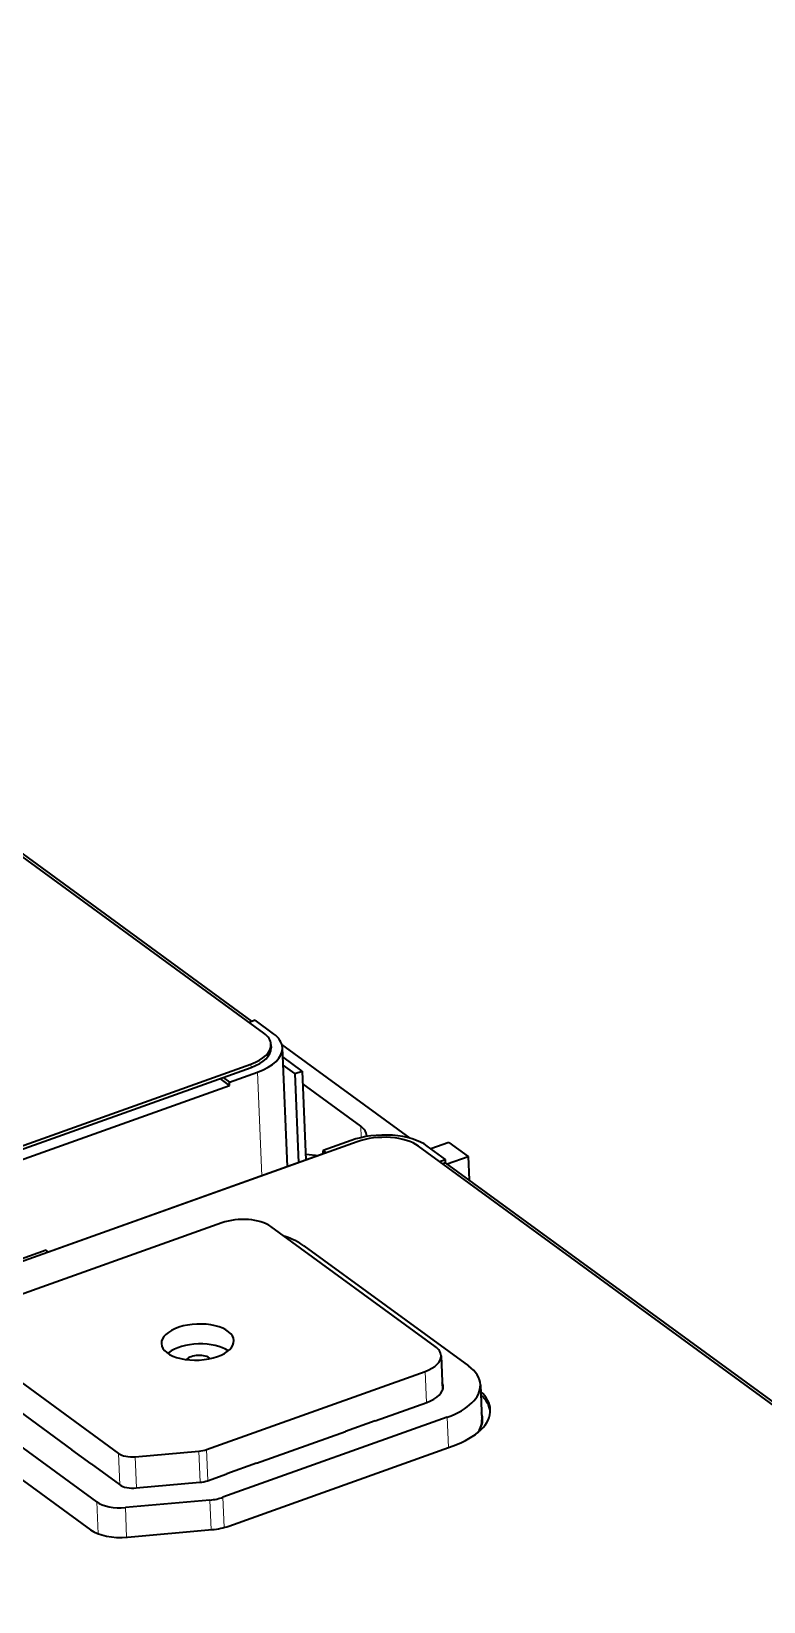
# Model space of a CAD drawing. Extents: x -1334 to -16, y -214 to 699.
# Drawn here: x -204.7 to -163.3, y 253.2 to 342 of the extents above; entities that cross this region are included whole.
import ezdxf

# ---------------------------------------------------------------- set-up
doc = ezdxf.new("R2010")
doc.units = 0

msp = doc.modelspace()

# ---------------------------------------------------------------- linework, layer by layer
at = {"color": 7, "lineweight": 35}
for p, q in [((-191.538, 285.363), (-269.016, 342.009)), ((-192.196, 286.026), (-267.483, 341.07)), ((-230.825, 269.828), (-192.263, 283.616)), ((-229.236, 270.199), (-193.836, 282.856)), ((-186.253, 279.222), (-224.815, 265.434)), ((-105.317, 222.325), (-182.794, 278.97)), ((-105.974, 222.987), (-181.262, 278.032))]:
    msp.add_line(p, q, dxfattribs=at)
at = {"color": 7, "lineweight": 35, "ltscale": 0.008939}
for p, q in [((-192.026, 286.086), (-192.363, 285.966)), ((-181.607, 278.102), (-181.27, 278.222))]:
    msp.add_line(p, q, dxfattribs=at)
at = {"color": 7, "lineweight": 35, "ltscale": 0.032003}
msp.add_line((-190.993, 285.331), (-192.026, 286.086), dxfattribs=at)
at = {"color": 7, "lineweight": 35, "ltscale": 0.004878}
msp.add_line((-191.132, 284.721), (-191.124, 284.526), dxfattribs=at)
at = {"color": 7, "lineweight": 35, "ltscale": 0.224533}
msp.add_line((-183.267, 279.417), (-190.517, 284.717), dxfattribs=at)
at = {"color": 7, "lineweight": 35, "ltscale": 0.168174}
msp.add_line((-190.204, 277.811), (-190.487, 284.532), dxfattribs=at)
at = {"color": 7, "lineweight": 35, "ltscale": 0.041975}
msp.add_line((-193.836, 282.856), (-192.255, 283.421), dxfattribs=at)
at = {"color": 7, "lineweight": 13, "ltscale": 0.004878}
msp.add_line((-192.263, 283.616), (-192.255, 283.421), dxfattribs=at)
at = {"color": 7, "lineweight": 35, "ltscale": 0.034039}
msp.add_line((-189.366, 283.22), (-190.466, 284.023), dxfattribs=at)
at = {"color": 7, "lineweight": 35, "ltscale": 0.020474}
msp.add_line((-189.785, 283.07), (-190.446, 283.554), dxfattribs=at)
at = {"color": 7, "lineweight": 35, "ltscale": 0.413167}
msp.add_line((-209.028, 276.837), (-193.467, 282.402), dxfattribs=at)
at = {"color": 7, "lineweight": 35, "ltscale": 0.01668}
msp.add_line((-193.467, 282.402), (-194.005, 282.795), dxfattribs=at)
at = {"color": 7, "lineweight": 35, "ltscale": 0.011176}
msp.add_line((-193.836, 282.856), (-193.475, 282.592), dxfattribs=at)
at = {"color": 7, "lineweight": 35, "ltscale": 0.041974}
for p, q in [((-193.475, 282.592), (-191.894, 283.157)), ((-186.605, 279.291), (-188.186, 278.726))]:
    msp.add_line(p, q, dxfattribs=at)
at = {"color": 7, "lineweight": 35, "ltscale": 0.00477}
for p, q in [((-193.467, 282.402), (-193.475, 282.592)), ((-188.178, 278.535), (-188.186, 278.726)), ((-181.262, 278.032), (-181.27, 278.222))]:
    msp.add_line(p, q, dxfattribs=at)
at = {"color": 7, "lineweight": 13, "ltscale": 0.146734}
msp.add_line((-191.894, 283.157), (-191.647, 277.293), dxfattribs=at)
at = {"color": 7, "lineweight": 35, "ltscale": 0.011104}
msp.add_line((-189.785, 283.07), (-189.366, 283.22), dxfattribs=at)
at = {"color": 7, "lineweight": 35, "ltscale": 0.125998}
for p, q in [((-189.785, 283.07), (-189.573, 278.035)), ((-189.366, 283.22), (-189.154, 278.184))]:
    msp.add_line(p, q, dxfattribs=at)
at = {"color": 7, "lineweight": 35, "ltscale": 0.101376}
msp.add_line((-186.062, 280.094), (-189.336, 282.487), dxfattribs=at)
at = {"color": 7, "lineweight": 13, "ltscale": 0.015981}
msp.add_line((-186.062, 280.094), (-186.035, 279.455), dxfattribs=at)
at = {"color": 7, "lineweight": 35, "ltscale": 0.032004}
msp.add_line((-181.27, 278.222), (-182.303, 278.978), dxfattribs=at)
at = {"color": 7, "lineweight": 35, "ltscale": 0.026825}
msp.add_line((-181.081, 279.184), (-182.092, 278.823), dxfattribs=at)
at = {"color": 7, "lineweight": 35, "ltscale": 0.033866}
for p, q in [((-181.081, 279.184), (-179.988, 278.385)), ((-201.296, 261.004), (-202.39, 261.803))]:
    msp.add_line(p, q, dxfattribs=at)
at = {"color": 7, "lineweight": 35, "ltscale": 0.412162}
msp.add_line((-188.178, 278.535), (-203.702, 272.984), dxfattribs=at)
at = {"color": 7, "lineweight": 35, "ltscale": 0.018559}
msp.add_line((-189.169, 278.52), (-188.43, 278.445), dxfattribs=at)
at = {"color": 7, "lineweight": 35, "ltscale": 0.005547}
msp.add_line((-188.186, 278.726), (-188.007, 278.595), dxfattribs=at)
at = {"color": 7, "lineweight": 35, "ltscale": 0.004434}
msp.add_line((-181.262, 278.032), (-181.429, 277.972), dxfattribs=at)
at = {"color": 7, "lineweight": 35, "ltscale": 0.03133}
msp.add_line((-181.168, 277.963), (-179.988, 278.385), dxfattribs=at)
at = {"color": 7, "lineweight": 35, "ltscale": 0.033167}
msp.add_line((-179.988, 278.385), (-179.932, 277.059), dxfattribs=at)
at = {"color": 7, "lineweight": 35, "ltscale": 0.377548}
msp.add_line((-193.909, 274.631), (-208.129, 269.546), dxfattribs=at)
at = {"color": 7, "lineweight": 35, "ltscale": 0.287861}
for p, q in [((-181.847, 267.633), (-191.142, 274.429)), ((-189.271, 273.339), (-179.976, 266.544))]:
    msp.add_line(p, q, dxfattribs=at)
at = {"color": 7, "lineweight": 35, "ltscale": 0.111043}
msp.add_line((-203.84, 273.085), (-208.023, 271.59), dxfattribs=at)
at = {"color": 7, "lineweight": 35, "ltscale": 0.004318}
msp.add_line((-203.701, 272.983), (-203.84, 273.085), dxfattribs=at)
at = {"color": 7, "lineweight": 35, "ltscale": 0.277396}
msp.add_line((-208.709, 268.149), (-199.751, 261.6), dxfattribs=at)
at = {"color": 7, "lineweight": 35, "ltscale": 0.048968}
msp.add_line((-181.522, 267.12), (-181.44, 265.163), dxfattribs=at)
at = {"color": 7, "lineweight": 35, "ltscale": 0.292894}
for p, q in [((-200.976, 258.858), (-210.434, 265.773)), ((-210.792, 264.198), (-201.335, 257.283))]:
    msp.add_line(p, q, dxfattribs=at)
at = {"color": 7, "lineweight": 35, "ltscale": 0.327888}
msp.add_line((-194.776, 261.82), (-182.427, 266.236), dxfattribs=at)
at = {"color": 7, "lineweight": 13, "ltscale": 0.044094}
msp.add_line((-182.427, 266.236), (-182.352, 264.474), dxfattribs=at)
at = {"color": 7, "lineweight": 35, "ltscale": 0.049865}
msp.add_line((-179.301, 265.477), (-179.217, 263.484), dxfattribs=at)
at = {"color": 7, "lineweight": 35, "ltscale": 0.101598}
msp.add_line((-205.67, 264.202), (-202.39, 261.803), dxfattribs=at)
at = {"color": 7, "lineweight": 35, "ltscale": 0.07773}
msp.add_line((-185.254, 263.436), (-182.326, 264.483), dxfattribs=at)
at = {"color": 7, "lineweight": 35, "ltscale": 0.336338}
for p, q in [((-181.178, 263.643), (-193.846, 259.114)), ((-193.513, 257.489), (-180.845, 262.018))]:
    msp.add_line(p, q, dxfattribs=at)
at = {"color": 7, "lineweight": 35, "ltscale": 0.133252}
msp.add_line((-191.946, 261.043), (-186.927, 262.838), dxfattribs=at)
at = {"color": 7, "lineweight": 35, "ltscale": 0.044417}
for p, q in [((-185.254, 263.436), (-186.927, 262.838)), ((-191.946, 261.043), (-193.619, 260.445))]:
    msp.add_line(p, q, dxfattribs=at)
at = {"color": 7, "lineweight": 13, "ltscale": 0.043001}
msp.add_line((-181.178, 263.643), (-181.106, 261.925), dxfattribs=at)
at = {"color": 7, "lineweight": 13, "ltscale": 0.044526}
msp.add_line((-199.676, 259.82), (-199.751, 261.6), dxfattribs=at)
at = {"color": 7, "lineweight": 35, "ltscale": 0.090149}
for p, q in [((-198.8, 261.408), (-195.208, 261.729)), ((-198.741, 259.64), (-195.15, 259.961))]:
    msp.add_line(p, q, dxfattribs=at)
at = {"color": 7, "lineweight": 13, "ltscale": 0.0442}
msp.add_line((-198.726, 259.641), (-198.8, 261.408), dxfattribs=at)
at = {"color": 7, "lineweight": 13, "ltscale": 0.044199}
msp.add_line((-195.208, 261.729), (-195.134, 259.962), dxfattribs=at)
at = {"color": 7, "lineweight": 13, "ltscale": 0.044095}
msp.add_line((-194.776, 261.82), (-194.702, 260.058), dxfattribs=at)
at = {"color": 7, "lineweight": 35, "ltscale": 0.049647}
msp.add_line((-201.296, 261.004), (-199.693, 259.832), dxfattribs=at)
at = {"color": 7, "lineweight": 35, "ltscale": 0.029181}
msp.add_line((-194.718, 260.052), (-193.619, 260.445), dxfattribs=at)
at = {"color": 7, "lineweight": 13, "ltscale": 0.04514}
msp.add_line((-200.9, 257.054), (-200.976, 258.858), dxfattribs=at)
at = {"color": 7, "lineweight": 35, "ltscale": 0.119942}
for p, q in [((-194.58, 258.958), (-199.359, 258.531)), ((-199.241, 256.86), (-194.463, 257.287))]:
    msp.add_line(p, q, dxfattribs=at)
at = {"color": 7, "lineweight": 13, "ltscale": 0.04191}
msp.add_line((-199.288, 256.856), (-199.359, 258.531), dxfattribs=at)
at = {"color": 7, "lineweight": 13, "ltscale": 0.041916}
msp.add_line((-194.51, 257.283), (-194.58, 258.958), dxfattribs=at)
at = {"color": 7, "lineweight": 13, "ltscale": 0.042701}
msp.add_line((-193.774, 257.407), (-193.846, 259.114), dxfattribs=at)
at = {"color": 7, "lineweight": 35}
for centre, major_axis, start_param, end_param in [((-193.63, 284.616), (2.498, 0.105), 0.000115, 0.557978), ((-193.594, 284.401), (3.107, 0.131), 0.000115, 0.557978), ((-193.63, 284.616), (2.498, 0.105), 5.270367, 6.2833), ((-193.621, 284.421), (-2.498, -0.105), 2.128775, 3.141708), ((-193.594, 284.401), (3.107, 0.131), 5.270367, 6.2833), ((-187.819, 279.466), (-2.098, -0.088), 3.141593, 3.699571), ((-184.905, 278.048), (3.107, 0.131), 0.557978, 2.128775), ((-184.886, 278.223), (2.498, 0.105), 0.557978, 2.128775), ((-187.819, 279.466), (-2.098, -0.088), 3.106161, 3.141593), ((-192.815, 273.831), (-1.998, -0.084), 3.699571, 5.270367), ((-192.742, 272.098), (-4.146, -0.175), 3.699571, 4.085766), ((-195.278, 267.891), (2.048, 0.086), 0.000115, 3.141708), ((-195.278, 267.891), (2.048, 0.086), 3.141708, 5.270367), ((-195.23, 266.765), (2.048, 0.086), 2.52143, 2.556542), ((-195.23, 266.765), (2.048, 0.086), 0.58505, 2.52143), ((-195.278, 267.891), (2.048, 0.086), 5.270367, 6.2833), ((-183.52, 267.035), (1.998, 0.084), 0.000115, 0.557978), ((-195.23, 266.765), (0.749, 0.032), 0.453039, 2.688553), ((-183.52, 267.035), (1.998, 0.084), 5.270367, 6.2833), ((-183.447, 265.302), (-4.146, -0.175), 3.141708, 3.699571), ((-183.447, 265.302), (2.048, 0.086), 0.000115, 0.221328), ((-183.447, 265.302), (2.048, 0.086), 5.270367, 6.2833), ((-183.447, 265.302), (-4.146, -0.175), 2.128775, 3.141708), ((-183.387, 263.877), (4.646, 0.196), 0.000115, 0.468001), ((-183.379, 263.682), (4.646, 0.196), 0.042151, 0.468001), ((-183.387, 263.877), (4.646, 0.196), 5.270367, 6.2833), ((-183.367, 263.396), (-4.196, -0.177), 3.141708, 3.295902), ((-183.367, 263.396), (-4.196, -0.177), 2.756774, 3.141708), ((-183.363, 263.31), (4.146, 0.175), 6.012029, 6.2833), ((-183.356, 263.136), (4.196, 0.177), 0.062239, 0.154309), ((-198.915, 261.899), (0.999, 0.042), 3.699571, 4.80672), ((-195.323, 262.22), (0.999, 0.042), 4.80672, 5.270367), ((-198.856, 260.131), (-0.999, -0.042), 0.557978, 1.665127), ((-195.265, 260.452), (-0.999, -0.042), 1.665127, 2.128775), ((-199.554, 259.366), (1.699, 0.072), 3.699571, 4.80672), ((-194.776, 259.794), (1.699, 0.072), 4.80672, 5.270367), ((-199.494, 257.941), (2.198, 0.093), 3.699571, 4.80672), ((-194.716, 258.368), (2.198, 0.093), 4.80672, 5.270367)]:
    msp.add_ellipse(centre, major_axis=major_axis, ratio=0.497921, start_param=start_param, end_param=end_param, dxfattribs=at)

doc.saveas('drawing.dxf')
